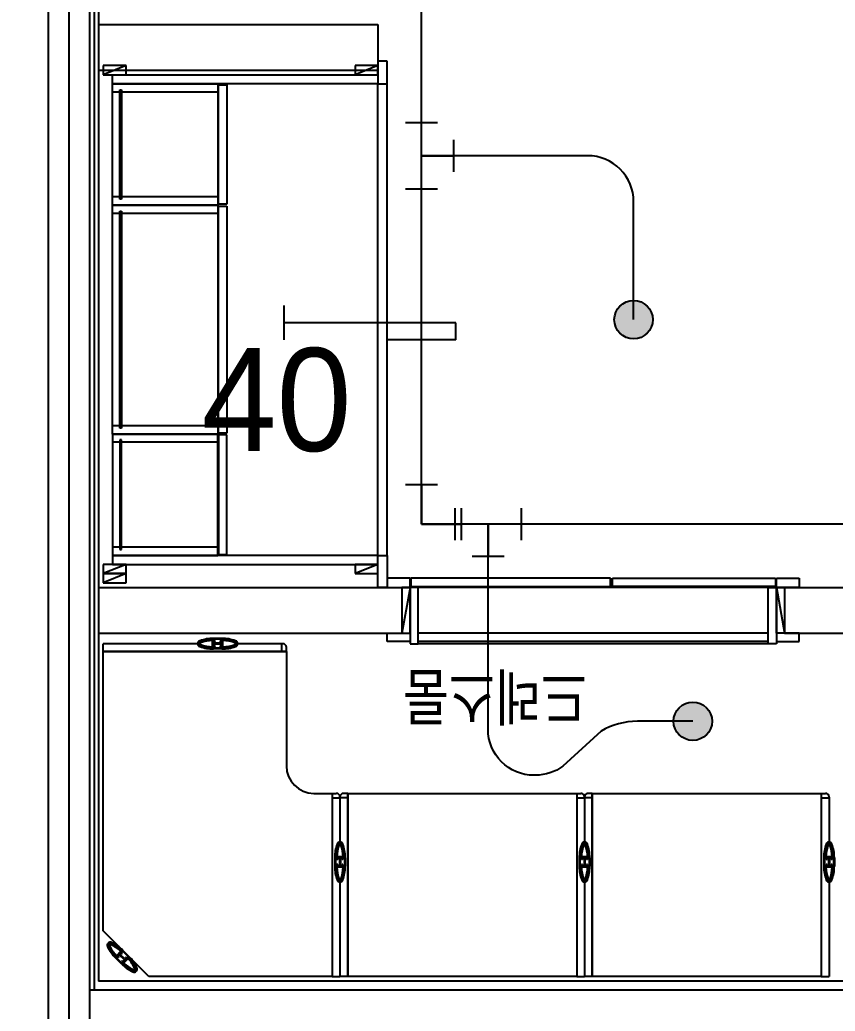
# Model space of a CAD drawing. Header units: millimetres. Extents: x 238075 to 303070, y -258150 to -205841.
# Drawn here: x 251441 to 253221, y -229777 to -227611 of the extents above; entities that cross this region are included whole.
import ezdxf
from ezdxf.enums import TextEntityAlignment as Align

# ---------------------------------------------------------------- set-up
doc = ezdxf.new("R2010")
doc.units = ezdxf.units.MM
doc.header["$LTSCALE"] = 200
for name, color, linetype in [('-소화(SP가지관)', 3, 'Continuous'), ('-소화(SP헤드하향)', 2, 'Continuous'), ('L4', 4, 'Continuous'), ('SP 후렉시블', 7, 'Continuous'), ('TEX', 3, 'Continuous'), ('아파트', 253, 'Continuous')]:
    doc.layers.add(name, color=color, linetype=linetype)
doc.styles.add('돋움', font='Dotum.ttf')
doc.styles.add('맑은고딕', font='malgun.ttf', dxfattribs={"width": 0.8})
doc.linetypes.add('BATTING', pattern='A,0.0001,-0.1,[134,ltypeshp.shx,S=0.1,R=0,X=-0.1,Y=0],-0.2,[134,ltypeshp.shx,S=0.1,R=180,X=0.1,Y=0],-0.1', length=0.4001)

# ---------------------------------------------------------------- blocks, each defined once
blk = doc.blocks.new('A$C39172136')
at = {"layer": '-소화(SP헤드하향)'}
blk.add_hatch(color=0, dxfattribs=at).paths.add_polyline_path([(0, -42, -1), (0, 42, -1)])
at = {"layer": '-소화(SP헤드하향)', "color": 0}
blk.add_circle((0, 0), 42, dxfattribs=at)
blk = doc.blocks.new('A$C78BA73EA')
for p, q in [((0.5, 5), (0.5, 0)), ((1, 5), (0.5, 5)), ((1, 5), (1, 3)), ((1, 3), (0.5, 3)), ((1, 0), (0, 0))]:
    blk.add_line(p, q)
blk = doc.blocks.new('A$C1978247E')
at = {"color": 0}
for p, q in [((-45.1, 90), (45.1, 90)), ((0, 0), (0, 90)), ((-93.8, -45.1), (-93.8, 45.1)), ((93.8, -45.1), (93.8, 45.1)), ((93.8, 0), (-93.8, 0))]:
    blk.add_line(p, q, dxfattribs=at)
blk = doc.blocks.new('A$C476E3A35')
at = {"color": 0}
for p, q in [((112.5, 45.1), (112.5, -45.1)), ((112.5, 0), (0, 0)), ((0, 0), (0, -113.2)), ((-45.1, -113.2), (45.1, -113.2))]:
    blk.add_line(p, q, dxfattribs=at)

msp = doc.modelspace()

# ---------------------------------------------------------------- linework, layer by layer
at = {"layer": '-소화(SP가지관)', "color": 2, "ltscale": 0.25}
for p, q in [((252317.6, -228713.3, 54985.4), (252317.6, -226581.2, 54985.4)), ((253610.5, -228713.3, 54985.4), (252317.6, -228713.3, 54985.4))]:
    msp.add_line(p, q, dxfattribs=at)
at = {"layer": '-소화(SP가지관)', "color": 6}
for p, q in [((252445.8, -227908.2, 54985.4), (252317.6, -227908.2, 54985.4)), ((252463, -229052.9, 54985.4), (252463, -228713.3, 54985.4))]:
    msp.add_line(p, q, dxfattribs=at)
at = {"layer": 'L4'}
for p, q in [((251502.6, -224311.2, 54985.4), (251502.6, -230461.2, 54985.4)), ((251547.6, -224681.2), (251547.6, -230461.2)), ((251592.6, -224681.2), (251592.6, -230371.2)), ((251602.6, -224691.2), (251602.6, -229731.2)), ((251612.6, -224701.2), (251612.6, -229711.2)), ((251612.6, -227621.2), (252222.6, -227621.2)), ((252222.6, -227621.2), (252222.6, -227721.2)), ((251672.6, -227711.2), (251622.6, -227731.2)), ((251672.6, -227711.2), (251622.6, -227711.2)), ((251622.6, -227711.2), (251622.6, -227731.2)), ((251672.6, -227731.2), (251672.6, -227711.2)), ((252222.6, -227711.2), (252172.6, -227731.2)), ((252222.6, -227711.2), (252172.6, -227711.2)), ((252172.6, -227711.2), (252172.6, -227731.2)), ((252222.6, -227701.2), (252222.6, -227751.2)), ((252242.6, -227701.2), (252222.6, -227701.2)), ((252222.6, -227731.2), (252222.6, -227711.2)), ((252242.6, -227751.2), (252242.6, -227701.2)), ((251612.6, -227721.2), (252222.6, -227721.2)), ((251622.6, -227731.2), (251672.6, -227731.2)), ((251642.6, -227751.2), (251642.6, -227731.2)), ((251642.6, -227731.2), (252222.6, -227731.2)), ((252172.6, -227731.2), (252222.6, -227731.2)), ((252222.6, -227731.2), (252222.6, -227751.2)), ((251642.6, -228016.2), (251642.6, -227751.2)), ((251642.6, -227751.2), (251872.6, -227751.2)), ((252222.6, -227751.2), (251642.6, -227751.2)), ((251872.6, -227751.2), (251872.6, -228016.2)), ((251874.6, -228014.2), (251874.6, -227753.2)), ((251874.6, -227753.2), (251892.6, -227753.2)), ((251892.6, -227753.2), (251892.6, -228014.2)), ((252222.6, -228781.2), (252222.6, -227751.2)), ((252222.6, -227751.2), (252242.6, -227751.2)), ((252242.6, -228781.2), (252242.6, -227751.2)), ((251872.6, -227769.2), (251642.6, -227769.2)), ((251658.6, -228003.2), (251658.6, -227764.2)), ((251658.6, -227764.2), (251662.6, -227764.2)), ((251662.6, -227764.2), (251662.6, -228003.2)), ((251872.6, -227998.2), (251642.6, -227998.2)), ((251872.6, -228016.2), (251642.6, -228016.2)), ((251642.6, -228516.2), (251642.6, -228016.2)), ((251642.6, -228016.2), (251872.6, -228016.2)), ((251662.6, -228003.2), (251658.6, -228003.2)), ((251872.6, -228016.2), (251872.6, -228516.2)), ((251892.6, -228014.2), (251874.6, -228014.2)), ((251874.6, -228514.2), (251874.6, -228018.2)), ((251874.6, -228018.2), (251892.6, -228018.2)), ((251892.6, -228018.2), (251892.6, -228514.2)), ((251872.6, -228034.2), (251642.6, -228034.2)), ((251658.6, -228029.2), (251662.6, -228029.2)), ((251658.6, -228503.2), (251658.6, -228029.2)), ((251662.6, -228029.2), (251662.6, -228503.2)), ((251872.6, -228498.2), (251642.6, -228498.2)), ((251642.6, -228516.2), (251872.6, -228516.2)), ((251872.6, -228516.2), (251642.6, -228516.2)), ((251642.6, -228516.2), (251642.6, -228781.2)), ((251662.6, -228503.2), (251658.6, -228503.2)), ((251872.6, -228781.2), (251872.6, -228516.2)), ((251892.6, -228514.2), (251874.6, -228514.2)), ((251892.6, -228518.2), (251874.6, -228518.2)), ((251874.6, -228518.2), (251874.6, -228779.2)), ((251892.6, -228779.2), (251892.6, -228518.2)), ((251872.6, -228534.2), (251642.6, -228534.2)), ((251662.6, -228529.2), (251658.6, -228529.2)), ((251658.6, -228529.2), (251658.6, -228768.2)), ((251662.6, -228768.2), (251662.6, -228529.2)), ((251872.6, -228763.2), (251642.6, -228763.2)), ((251658.6, -228768.2), (251662.6, -228768.2)), ((251642.6, -228781.2), (251872.6, -228781.2)), ((252222.6, -228781.2), (251642.6, -228781.2)), ((251642.6, -228781.2), (251642.6, -228801.2)), ((251874.6, -228779.2), (251892.6, -228779.2)), ((252222.6, -228801.2), (252222.6, -228781.2)), ((252222.6, -228851.2), (252222.6, -228781.2)), ((252222.6, -228781.2), (252242.6, -228781.2)), ((252242.6, -228781.2), (252242.6, -228851.2)), ((251672.6, -228801.2), (251622.6, -228821.2)), ((251672.6, -228801.2), (251622.6, -228801.2)), ((251622.6, -228801.2), (251622.6, -228821.2)), ((251672.6, -228821.2), (251622.6, -228841.2)), ((251672.6, -228821.2), (251622.6, -228821.2)), ((251622.6, -228821.2), (251622.6, -228841.2)), ((251622.6, -228821.2), (251672.6, -228821.2)), ((251642.6, -228801.2), (252222.6, -228801.2)), ((251672.6, -228821.2), (251672.6, -228801.2)), ((251672.6, -228841.2), (251672.6, -228821.2)), ((252222.6, -228801.2), (252172.6, -228821.2)), ((252222.6, -228801.2), (252172.6, -228801.2)), ((252172.6, -228801.2), (252172.6, -228821.2)), ((252172.6, -228821.2), (252222.6, -228821.2)), ((252222.6, -228821.2), (252222.6, -228801.2)), ((251622.6, -228841.2), (251672.6, -228841.2)), ((252292.6, -228831.2), (252242.6, -228831.2)), ((252242.6, -228831.2), (252242.6, -228851.2)), ((252292.6, -228851.2), (252292.6, -228831.2)), ((252730.6, -228831.2), (252294.7, -228831.2)), ((252294.7, -228831.2), (252294.7, -228849.2)), ((252730.6, -228849.2), (252730.6, -228831.2)), ((252732.6, -228851.2, 0), (252732.6, -228831.2, 0)), ((252734.6, -228849.2), (252734.6, -228831.2)), ((252734.6, -228831.2), (253090.6, -228831.2)), ((253090.6, -228831.2), (253090.6, -228849.2)), ((253092.6, -228831.2), (253142.6, -228831.2)), ((253092.6, -228851.2), (253092.6, -228831.2)), ((253142.6, -228831.2), (253142.6, -228851.2)), ((251612.6, -228851.2), (252274.6, -228851.2)), ((252242.6, -228851.2), (252222.6, -228851.2)), ((252242.6, -228851.2), (252292.6, -228851.2)), ((252292.6, -228851.2), (252274.6, -228951.2)), ((252292.6, -228851.2), (252274.6, -228851.2)), ((252274.6, -228851.2), (252274.6, -228951.2)), ((252310.6, -228851.2), (252292.6, -228851.2)), ((252292.6, -228851.2), (252292.6, -228974.2)), ((252292.6, -228951.2), (252292.6, -228851.2)), ((252294.7, -228849.2), (252730.6, -228849.2)), ((253074.6, -228851.2), (252310.6, -228851.2)), ((252310.6, -228974.2), (252310.6, -228851.2)), ((253090.6, -228849.2), (252734.6, -228849.2)), ((253074.6, -228851.2), (253092.6, -228851.2)), ((253074.6, -228974.2), (253074.6, -228851.2)), ((253092.6, -228851.2), (253110.6, -228951.2)), ((253092.6, -228851.2), (253092.6, -228974.2)), ((253092.6, -228851.2), (253110.6, -228851.2)), ((253092.6, -228951.2), (253092.6, -228851.2)), ((253142.6, -228851.2), (253092.6, -228851.2)), ((253110.6, -228851.2), (253242.6, -228851.2)), ((253110.6, -228851.2), (253110.6, -228951.2)), ((251612.6, -228951.2), (252274.6, -228951.2)), ((252242.6, -228969.2), (252242.6, -228951.2)), ((252242.6, -228951.2), (252292.6, -228951.2)), ((252274.6, -228951.2), (252292.6, -228951.2)), ((252292.6, -228951.2), (252292.6, -228969.2)), ((253074.6, -228951.2), (252310.6, -228951.2)), ((253142.6, -228951.2), (253092.6, -228951.2)), ((253092.6, -228951.2), (253092.6, -228969.2)), ((253110.6, -228951.2), (253092.6, -228951.2)), ((253110.6, -228951.2), (253242.6, -228951.2)), ((253142.6, -228969.2), (253142.6, -228951.2)), ((251861.4, -228981), (251861.4, -228967.4)), ((251881.9, -228962.7), (251863.4, -228962.7)), ((251881.9, -228964.2), (251863.4, -228964.2)), ((251863.4, -228966.2), (251863.4, -228967.7)), ((251867.2, -228967.7), (251863.4, -228967.7)), ((251863.4, -228973.2), (251863.4, -228969.7)), ((251866, -228973.2), (251863.4, -228973.2)), ((251866, -228973.2), (251863.4, -228973.2)), ((251866, -228972.7), (251866, -228973.2)), ((251867.2, -228972.7), (251866, -228972.7)), ((251866, -228972.7), (251866, -228973.2)), ((251867.2, -228972.7), (251866, -228972.7)), ((251867.2, -228969.7), (251867.2, -228967.7)), ((251867.2, -228972.7), (251867.2, -228973.2)), ((251867.2, -228972.7), (251867.2, -228973.2)), ((251878.1, -228973.2), (251867.2, -228973.2)), ((251872.7, -228975.2), (251872.7, -228973.2)), ((251878.1, -228969.7), (251878.1, -228967.7)), ((251878.1, -228967.7), (251881.9, -228967.7)), ((251878.1, -228972.7), (251878.1, -228973.2)), ((251878.1, -228972.7), (251879.3, -228972.7)), ((251878.2, -228972.7), (251878.2, -228973.2)), ((251878.2, -228972.7), (251879.4, -228972.7)), ((251879.3, -228972.7), (251879.3, -228973.2)), ((251879.3, -228973.2), (251881.9, -228973.2)), ((251879.4, -228972.7), (251879.4, -228973.2)), ((251879.4, -228973.2), (251881.9, -228973.2)), ((251881.9, -228966.2), (251881.9, -228967.7)), ((251881.9, -228973.2), (251881.9, -228969.7)), ((251883.9, -228981), (251883.9, -228967.4)), ((252292.6, -228969.2), (252242.6, -228969.2)), ((253074.6, -228969.2), (252310.6, -228969.2)), ((253092.6, -228969.2), (253142.6, -228969.2)), ((251830.7, -228974.2), (251622.6, -228974.2)), ((251622.6, -228991.2), (251622.6, -228974.2)), ((252022.6, -228991.2), (251622.6, -228991.2)), ((251622.6, -229601.2), (251622.6, -228991.2)), ((251622.6, -228991.2), (252022.6, -228991.2)), ((251832.7, -228974.2), (251829.2, -228974.2)), ((251863.4, -228978.7), (251863.4, -228975.2)), ((251866, -228975.2), (251863.4, -228975.2)), ((251867.2, -228980.7), (251863.4, -228980.7)), ((251863.4, -228980.7), (251863.4, -228982.2)), ((251863.4, -228982.2), (251863.4, -228980.7)), ((251881.9, -228984.2), (251863.4, -228984.2)), ((251881.9, -228985.7), (251863.4, -228985.7)), ((251866, -228975.7), (251866, -228975.2)), ((251866, -228975.7), (251866, -228975.2)), ((251867.2, -228975.7), (251866, -228975.7)), ((251867.2, -228975.7), (251866, -228975.7)), ((251867.2, -228975.7), (251867.2, -228975.2)), ((251867.2, -228975.7), (251867.2, -228975.2)), ((251878.2, -228975.2), (251867.2, -228975.2)), ((251867.2, -228980.7), (251867.2, -228978.7)), ((251878.1, -228975.7), (251878.1, -228975.2)), ((251878.1, -228975.7), (251879.3, -228975.7)), ((251878.1, -228980.7), (251878.1, -228978.7)), ((251878.1, -228980.7), (251881.9, -228980.7)), ((251878.2, -228975.7), (251878.2, -228975.2)), ((251878.2, -228975.7), (251879.4, -228975.7)), ((251879.3, -228975.7), (251879.3, -228975.2)), ((251879.4, -228975.7), (251879.4, -228975.2)), ((251879.4, -228975.2), (251881.9, -228975.2)), ((251881.9, -228978.7), (251881.9, -228975.2)), ((251881.9, -228980.7), (251881.9, -228982.2)), ((251881.9, -228982.2), (251881.9, -228980.7)), ((251916.2, -228974.2), (251912.7, -228974.2)), ((252014.7, -228974.2), (251914.7, -228974.2)), ((252012.6, -228991.2), (252012.6, -228974.2)), ((252022.6, -228991.2), (252022.6, -228982.2)), ((252022.6, -228991.2), (252022.6, -229241.2)), ((252292.6, -228974.2), (252310.6, -228974.2)), ((253074.6, -228974.2), (252310.6, -228974.2)), ((253092.6, -228974.2), (253074.6, -228974.2)), ((252082.6, -229301.2), (252122.6, -229301.2)), ((252122.6, -229301.2), (252131.6, -229301.2)), ((252122.6, -229301.2), (252122.6, -229701.2)), ((252122.6, -229301.2), (252122.6, -229701.2)), ((252122.6, -229311.2), (252139.6, -229311.2)), ((252139.6, -229309.2), (252139.6, -229409.2)), ((252139.6, -229309.2), (252139.6, -229409.2)), ((252156.6, -229311.2), (252139.6, -229311.2)), ((252156.6, -229301.2), (252147.6, -229301.2)), ((252156.6, -229701.2), (252156.6, -229301.2)), ((252156.6, -229301.2), (252656.6, -229301.2)), ((252156.6, -229301.2), (252156.6, -229701.2)), ((252656.6, -229301.2), (252656.6, -229701.2)), ((252656.6, -229301.2), (252665.6, -229301.2)), ((252656.6, -229301.2), (252656.6, -229701.2)), ((252656.6, -229311.2), (252673.6, -229311.2)), ((252673.6, -229309.2), (252673.6, -229409.2)), ((252673.6, -229309.2), (252673.6, -229409.2)), ((252690.6, -229311.2), (252673.6, -229311.2)), ((252690.6, -229301.2), (252681.6, -229301.2)), ((252690.6, -229701.2), (252690.6, -229301.2)), ((252690.6, -229301.2), (253190.6, -229301.2)), ((252690.6, -229301.2), (252690.6, -229701.2)), ((253190.6, -229301.2), (253190.6, -229701.2)), ((253190.6, -229301.2), (253199.6, -229301.2)), ((253190.6, -229301.2), (253190.6, -229701.2)), ((253190.6, -229311.2), (253207.6, -229311.2)), ((253207.6, -229309.2), (253207.6, -229409.2)), ((252139.6, -229407.7), (252139.6, -229411.2)), ((252673.6, -229407.7), (252673.6, -229411.2)), ((253207.6, -229407.7), (253207.6, -229411.2)), ((252128.1, -229442), (252128.1, -229460.4)), ((252129.6, -229442), (252129.6, -229460.4)), ((252131.6, -229442), (252133.1, -229442)), ((252146.4, -229440), (252132.8, -229440)), ((252133.1, -229445.7), (252133.1, -229442)), ((252135.1, -229445.7), (252133.1, -229445.7)), ((252138.6, -229442), (252135.1, -229442)), ((252138.1, -229444.5), (252138.6, -229444.5)), ((252138.1, -229445.7), (252138.1, -229444.5)), ((252138.1, -229444.5), (252138.6, -229444.5)), ((252138.1, -229445.7), (252138.1, -229444.5)), ((252138.1, -229445.7), (252138.6, -229445.7)), ((252138.1, -229445.7), (252138.6, -229445.7)), ((252138.6, -229444.5), (252138.6, -229442)), ((252138.6, -229444.5), (252138.6, -229442)), ((252138.6, -229445.7), (252138.6, -229456.7)), ((252144.1, -229441.9), (252140.6, -229441.9)), ((252140.6, -229444.5), (252140.6, -229441.9)), ((252141.1, -229444.5), (252140.6, -229444.5)), ((252141.1, -229444.5), (252140.6, -229444.5)), ((252141.1, -229445.7), (252140.6, -229445.7)), ((252141.1, -229445.7), (252140.6, -229445.7)), ((252140.6, -229445.7), (252140.6, -229456.7)), ((252141.1, -229445.7), (252141.1, -229444.5)), ((252141.1, -229445.7), (252141.1, -229444.5)), ((252146.1, -229445.7), (252144.1, -229445.7)), ((252146.1, -229445.7), (252146.1, -229442)), ((252146.1, -229442), (252147.6, -229442)), ((252147.6, -229442), (252146.1, -229442)), ((252149.6, -229442), (252149.6, -229460.4)), ((252151.1, -229442), (252151.1, -229460.4)), ((252662.1, -229442), (252662.1, -229460.4)), ((252663.6, -229442), (252663.6, -229460.4)), ((252665.6, -229442), (252667.1, -229442)), ((252680.4, -229440), (252666.8, -229440)), ((252667.1, -229445.7), (252667.1, -229442)), ((252669.1, -229445.7), (252667.1, -229445.7)), ((252672.6, -229442), (252669.1, -229442)), ((252672.1, -229444.5), (252672.6, -229444.5)), ((252672.1, -229445.7), (252672.1, -229444.5)), ((252672.1, -229444.5), (252672.6, -229444.5)), ((252672.1, -229445.7), (252672.1, -229444.5)), ((252672.1, -229445.7), (252672.6, -229445.7)), ((252672.1, -229445.7), (252672.6, -229445.7)), ((252672.6, -229444.5), (252672.6, -229442)), ((252672.6, -229444.5), (252672.6, -229442)), ((252672.6, -229445.7), (252672.6, -229456.7)), ((252678.1, -229441.9), (252674.6, -229441.9)), ((252674.6, -229444.5), (252674.6, -229441.9)), ((252675.1, -229444.5), (252674.6, -229444.5)), ((252675.1, -229444.5), (252674.6, -229444.5)), ((252675.1, -229445.7), (252674.6, -229445.7)), ((252675.1, -229445.7), (252674.6, -229445.7)), ((252674.6, -229445.7), (252674.6, -229456.7)), ((252675.1, -229445.7), (252675.1, -229444.5)), ((252675.1, -229445.7), (252675.1, -229444.5)), ((252680.1, -229445.7), (252678.1, -229445.7)), ((252680.1, -229445.7), (252680.1, -229442)), ((252680.1, -229442), (252681.6, -229442)), ((252681.6, -229442), (252680.1, -229442)), ((252683.6, -229442), (252683.6, -229460.4)), ((252685.1, -229442), (252685.1, -229460.4)), ((253196.1, -229442), (253196.1, -229460.4)), ((253197.6, -229442), (253197.6, -229460.4)), ((253199.6, -229442), (253201.1, -229442)), ((253214.4, -229440), (253200.8, -229440)), ((253201.1, -229445.7), (253201.1, -229442)), ((253203.1, -229445.7), (253201.1, -229445.7)), ((253206.6, -229442), (253203.1, -229442)), ((253206.1, -229444.5), (253206.6, -229444.5)), ((253206.1, -229445.7), (253206.1, -229444.5)), ((253206.1, -229444.5), (253206.6, -229444.5)), ((253206.1, -229445.7), (253206.1, -229444.5)), ((253206.1, -229445.7), (253206.6, -229445.7)), ((253206.1, -229445.7), (253206.6, -229445.7)), ((253206.6, -229444.5), (253206.6, -229442)), ((253206.6, -229444.5), (253206.6, -229442)), ((253206.6, -229445.7), (253206.6, -229456.7)), ((253212.1, -229441.9), (253208.6, -229441.9)), ((253208.6, -229444.5), (253208.6, -229441.9)), ((253209.1, -229444.5), (253208.6, -229444.5)), ((253209.1, -229444.5), (253208.6, -229444.5)), ((253209.1, -229445.7), (253208.6, -229445.7)), ((253209.1, -229445.7), (253208.6, -229445.7)), ((253208.6, -229445.7), (253208.6, -229456.7)), ((253209.1, -229445.7), (253209.1, -229444.5)), ((253209.1, -229445.7), (253209.1, -229444.5)), ((253214.1, -229445.7), (253212.1, -229445.7)), ((253214.1, -229445.7), (253214.1, -229442)), ((253214.1, -229442), (253215.6, -229442)), ((253215.6, -229442), (253214.1, -229442)), ((253217.6, -229442), (253217.6, -229460.4)), ((253219.1, -229442), (253219.1, -229460.4)), ((252131.6, -229460.4), (252133.1, -229460.4)), ((252146.4, -229462.4), (252132.8, -229462.4)), ((252135.1, -229456.7), (252133.1, -229456.7)), ((252133.1, -229456.7), (252133.1, -229460.4)), ((252138.6, -229460.4), (252135.1, -229460.4)), ((252138.1, -229456.7), (252138.6, -229456.7)), ((252138.1, -229456.7), (252138.1, -229457.9)), ((252138.1, -229456.7), (252138.6, -229456.7)), ((252138.1, -229456.7), (252138.1, -229457.9)), ((252138.1, -229457.9), (252138.6, -229457.9)), ((252138.1, -229457.9), (252138.6, -229457.9)), ((252140.6, -229451.2), (252138.6, -229451.2)), ((252138.6, -229457.9), (252138.6, -229460.4)), ((252138.6, -229457.9), (252138.6, -229460.4)), ((252141.1, -229456.7), (252140.6, -229456.7)), ((252141.1, -229456.7), (252140.6, -229456.7)), ((252141.1, -229457.9), (252140.6, -229457.9)), ((252140.6, -229457.9), (252140.6, -229460.4)), ((252141.1, -229457.9), (252140.6, -229457.9)), ((252144.1, -229460.4), (252140.6, -229460.4)), ((252141.1, -229456.7), (252141.1, -229457.9)), ((252141.1, -229456.7), (252141.1, -229457.9)), ((252146.1, -229456.7), (252144.1, -229456.7)), ((252146.1, -229456.7), (252146.1, -229460.4)), ((252146.1, -229460.4), (252147.6, -229460.4)), ((252147.6, -229460.4), (252146.1, -229460.4)), ((252665.6, -229460.4), (252667.1, -229460.4)), ((252680.4, -229462.4), (252666.8, -229462.4)), ((252669.1, -229456.7), (252667.1, -229456.7)), ((252667.1, -229456.7), (252667.1, -229460.4)), ((252672.6, -229460.4), (252669.1, -229460.4)), ((252672.1, -229456.7), (252672.6, -229456.7)), ((252672.1, -229456.7), (252672.1, -229457.9)), ((252672.1, -229456.7), (252672.6, -229456.7)), ((252672.1, -229456.7), (252672.1, -229457.9)), ((252672.1, -229457.9), (252672.6, -229457.9)), ((252672.1, -229457.9), (252672.6, -229457.9)), ((252674.6, -229451.2), (252672.6, -229451.2)), ((252672.6, -229457.9), (252672.6, -229460.4)), ((252672.6, -229457.9), (252672.6, -229460.4)), ((252675.1, -229456.7), (252674.6, -229456.7)), ((252675.1, -229456.7), (252674.6, -229456.7)), ((252675.1, -229457.9), (252674.6, -229457.9)), ((252674.6, -229457.9), (252674.6, -229460.4)), ((252675.1, -229457.9), (252674.6, -229457.9)), ((252678.1, -229460.4), (252674.6, -229460.4)), ((252675.1, -229456.7), (252675.1, -229457.9)), ((252675.1, -229456.7), (252675.1, -229457.9)), ((252680.1, -229456.7), (252678.1, -229456.7)), ((252680.1, -229456.7), (252680.1, -229460.4)), ((252680.1, -229460.4), (252681.6, -229460.4)), ((252681.6, -229460.4), (252680.1, -229460.4)), ((253199.6, -229460.4), (253201.1, -229460.4)), ((253214.4, -229462.4), (253200.8, -229462.4)), ((253203.1, -229456.7), (253201.1, -229456.7)), ((253201.1, -229456.7), (253201.1, -229460.4)), ((253206.6, -229460.4), (253203.1, -229460.4)), ((253206.1, -229456.7), (253206.6, -229456.7)), ((253206.1, -229456.7), (253206.1, -229457.9)), ((253206.1, -229456.7), (253206.6, -229456.7)), ((253206.1, -229456.7), (253206.1, -229457.9)), ((253206.1, -229457.9), (253206.6, -229457.9)), ((253206.1, -229457.9), (253206.6, -229457.9)), ((253208.6, -229451.2), (253206.6, -229451.2)), ((253206.6, -229457.9), (253206.6, -229460.4)), ((253206.6, -229457.9), (253206.6, -229460.4)), ((253209.1, -229456.7), (253208.6, -229456.7)), ((253209.1, -229456.7), (253208.6, -229456.7)), ((253209.1, -229457.9), (253208.6, -229457.9)), ((253208.6, -229457.9), (253208.6, -229460.4)), ((253209.1, -229457.9), (253208.6, -229457.9)), ((253212.1, -229460.4), (253208.6, -229460.4)), ((253209.1, -229456.7), (253209.1, -229457.9)), ((253209.1, -229456.7), (253209.1, -229457.9)), ((253214.1, -229456.7), (253212.1, -229456.7)), ((253214.1, -229456.7), (253214.1, -229460.4)), ((253214.1, -229460.4), (253215.6, -229460.4)), ((253215.6, -229460.4), (253214.1, -229460.4)), ((252139.6, -229491.2), (252139.6, -229494.7)), ((252139.6, -229493.2), (252139.6, -229701.2)), ((252139.6, -229493.2), (252139.6, -229701.2)), ((252673.6, -229491.2), (252673.6, -229494.7)), ((252673.6, -229493.2), (252673.6, -229701.2)), ((252673.6, -229493.2), (252673.6, -229701.2)), ((253207.6, -229491.2), (253207.6, -229494.7)), ((253207.6, -229493.2), (253207.6, -229701.2)), ((251722.6, -229701.2), (251622.6, -229601.2)), ((251622.6, -229601.2), (251622.6, -229601.2)), ((251635.9, -229630.8), (251633.4, -229628.3)), ((251677.8, -229658.5), (251664.8, -229645.5)), ((251678.9, -229657.5), (251665.8, -229644.4)), ((251662.6, -229673.7), (251649.6, -229660.7)), ((251663.7, -229672.7), (251650.6, -229659.6)), ((251651.5, -229655.9), (251661.1, -229646.3)), ((251653.1, -229657.1), (251652, -229658.2)), ((251652, -229658.2), (251653.1, -229657.1)), ((251655.7, -229659.8), (251653.1, -229657.1)), ((251654.5, -229655.7), (251657, -229653.2)), ((251655.7, -229659.8), (251657.2, -229658.4)), ((251658.8, -229655), (251657, -229653.2)), ((251658.4, -229651.8), (251660.9, -229649.4)), ((251660.2, -229653.6), (251658.4, -229651.8)), ((251660.2, -229653.6), (251658.4, -229651.8)), ((251658.4, -229655.4), (251658.8, -229655)), ((251658.4, -229655.4), (251658.8, -229655)), ((251659.3, -229656.2), (251658.4, -229655.4)), ((251659.3, -229656.2), (251658.4, -229655.4)), ((251659.3, -229656.2), (251659.6, -229655.9)), ((251659.3, -229656.2), (251659.6, -229655.9)), ((251667.4, -229663.7), (251659.6, -229655.9)), ((251660.5, -229653.3), (251660.2, -229653.6)), ((251660.6, -229653.3), (251660.2, -229653.6)), ((251661.4, -229654.1), (251660.5, -229653.3)), ((251661.4, -229654.1), (251660.6, -229653.3)), ((251661.4, -229654.1), (251661, -229654.5)), ((251668.8, -229662.2), (251661, -229654.5)), ((251661.4, -229654.1), (251661.1, -229654.5)), ((251663.3, -229646.9), (251662.3, -229647.9)), ((251664.9, -229650.6), (251662.3, -229647.9)), ((251663.5, -229652), (251664.9, -229650.6)), ((251663.5, -229659.8), (251664.9, -229658.4)), ((251663.5, -229667.5), (251664.9, -229666.1)), ((251667, -229664), (251667.4, -229663.6)), ((251667, -229664), (251667.4, -229663.7)), ((251667, -229664), (251667.9, -229664.9)), ((251667, -229664), (251667.9, -229664.8)), ((251667.4, -229671.8), (251677, -229662.2)), ((251667.6, -229668.8), (251670.1, -229666.3)), ((251667.9, -229664.9), (251668.2, -229664.5)), ((251667.9, -229664.8), (251668.2, -229664.5)), ((251668.2, -229664.5), (251670.1, -229666.3)), ((251669.2, -229661.9), (251668.8, -229662.2)), ((251669.2, -229661.9), (251668.8, -229662.2)), ((251669.2, -229661.9), (251670, -229662.7)), ((251669.2, -229661.9), (251670, -229662.7)), ((251670, -229662.7), (251669.6, -229663.1)), ((251669.6, -229663.1), (251671.5, -229664.9)), ((251670, -229662.7), (251669.7, -229663.1)), ((251669.7, -229663.1), (251671.5, -229664.9)), ((251671.3, -229659.8), (251672.7, -229658.3)), ((251671.5, -229664.9), (251673.9, -229662.4)), ((251672.7, -229658.3), (251675.3, -229661)), ((251676.4, -229659.9), (251675.3, -229661)), ((251663.5, -229667.5), (251666.1, -229670.2)), ((251666.1, -229670.2), (251665.1, -229671.2)), ((251665.1, -229671.2), (251666.1, -229670.2)), ((251695, -229689.8), (251692.5, -229687.3)), ((252122.6, -229701.2), (251722.6, -229701.2)), ((252122.6, -229701.2), (252139.6, -229701.2)), ((252156.6, -229701.2), (252139.6, -229701.2)), ((252656.6, -229701.2), (252156.6, -229701.2)), ((252656.6, -229701.2), (252673.6, -229701.2)), ((252690.6, -229701.2), (252673.6, -229701.2)), ((253190.6, -229701.2), (252690.6, -229701.2)), ((253190.6, -229701.2), (253207.6, -229701.2)), ((253262.6, -229731.2), (251592.6, -229731.2)), ((251592.6, -229731.2), (251592.6, -229821.2)), ((253242.6, -229711.2), (251612.6, -229711.2))]:
    msp.add_line(p, q, dxfattribs=at)
at = {"layer": 'L4', "extrusion": (-4e-16, 0, -1)}
for p, q in [((251867.2, -228969.7), (251863.4, -228969.7)), ((251867.2, -228969.7), (251863.4, -228969.7)), ((251867.2, -228969.5), (251867.2, -228969.7)), ((251867.2, -228978.7), (251863.4, -228978.7)), ((251867.2, -228978.7), (251863.4, -228978.7))]:
    msp.add_line(p, q, dxfattribs=at)
at = {"layer": 'L4', "extrusion": (4e-16, 0, -1)}
for p, q in [((251878.1, -228969.5), (251878.1, -228969.7)), ((251878.1, -228969.7), (251881.9, -228969.7)), ((251878.2, -228969.7), (251881.9, -228969.7)), ((251878.1, -228978.7), (251881.9, -228978.7)), ((251878.2, -228978.7), (251881.9, -228978.7))]:
    msp.add_line(p, q, dxfattribs=at)
at = {"layer": 'L4', "extrusion": (0, 4e-16, -1)}
for p, q in [((252134.9, -229445.7), (252135.1, -229445.7)), ((252135.1, -229445.7), (252135.1, -229442)), ((252135.1, -229445.7), (252135.1, -229442)), ((252144.1, -229445.7), (252144.1, -229441.9)), ((252144.1, -229445.7), (252144.1, -229442)), ((252668.9, -229445.7), (252669.1, -229445.7)), ((252669.1, -229445.7), (252669.1, -229442)), ((252669.1, -229445.7), (252669.1, -229442)), ((252678.1, -229445.7), (252678.1, -229441.9)), ((252678.1, -229445.7), (252678.1, -229442)), ((253202.9, -229445.7), (253203.1, -229445.7)), ((253203.1, -229445.7), (253203.1, -229442)), ((253203.1, -229445.7), (253203.1, -229442)), ((253212.1, -229445.7), (253212.1, -229441.9)), ((253212.1, -229445.7), (253212.1, -229442))]:
    msp.add_line(p, q, dxfattribs=at)
at = {"layer": 'L4', "extrusion": (0, -4e-16, -1)}
for p, q in [((252134.9, -229456.7), (252135.1, -229456.7)), ((252135.1, -229456.7), (252135.1, -229460.4)), ((252135.1, -229456.7), (252135.1, -229460.4)), ((252144.1, -229456.7), (252144.1, -229460.4)), ((252144.1, -229456.7), (252144.1, -229460.4)), ((252668.9, -229456.7), (252669.1, -229456.7)), ((252669.1, -229456.7), (252669.1, -229460.4)), ((252669.1, -229456.7), (252669.1, -229460.4)), ((252678.1, -229456.7), (252678.1, -229460.4)), ((252678.1, -229456.7), (252678.1, -229460.4)), ((253202.9, -229456.7), (253203.1, -229456.7)), ((253203.1, -229456.7), (253203.1, -229460.4)), ((253203.1, -229456.7), (253203.1, -229460.4)), ((253212.1, -229456.7), (253212.1, -229460.4)), ((253212.1, -229456.7), (253212.1, -229460.4))]:
    msp.add_line(p, q, dxfattribs=at)
at = {"layer": 'L4', "extrusion": (-3e-16, 3e-16, -1)}
for p, q in [((251657.1, -229658.4), (251654.5, -229655.7)), ((251657.2, -229658.4), (251654.5, -229655.7)), ((251663.5, -229652), (251660.9, -229649.4)), ((251663.5, -229652), (251660.9, -229649.4)), ((251663.7, -229651.9), (251663.5, -229652))]:
    msp.add_line(p, q, dxfattribs=at)
at = {"layer": 'L4', "extrusion": (3e-16, -3e-16, -1)}
for p, q in [((251664.9, -229666.1), (251667.6, -229668.8)), ((251664.9, -229666.1), (251667.6, -229668.8)), ((251671.4, -229659.6), (251671.3, -229659.8)), ((251671.3, -229659.8), (251673.9, -229662.4)), ((251671.3, -229659.8), (251673.9, -229662.4))]:
    msp.add_line(p, q, dxfattribs=at)
at = {"layer": 'L4'}
for centre, radius, start, end in [((251835.7, -228974.2), 6.5, 108.6799, 180.0938), ((251835.7, -228974.2), 5, 113.828, 180.1277), ((251835.7, -228974.2), 3, 114.7251, 245.2749), ((251862.5, -229043.8), 81.1, 89.342, 110.9046), ((251862.5, -229043.8), 79.6, 89.3359, 111.2699), ((251835.7, -228974.2), 1.8, 115.7463, 244.2537), ((251862.6, -229044.2), 78, 89.4016, 111.1997), ((251862.6, -229044.2), 76.8, 90.8979, 111.1692), ((251862.6, -229044.2), 76.8, 90.8979, 111.1692), ((251882.9, -229043.8), 81.1, 69.1145, 90.6784), ((251882.9, -229043.8), 79.6, 68.7492, 90.6846), ((251882.7, -229044.2), 78, 68.8199, 90.6195), ((251882.7, -229044.2), 76.8, 68.8522, 89.125), ((251882.7, -229044.2), 76.8, 68.8522, 89.125), ((251909.6, -228974.2), 1.8, 295.7463, 64.2537), ((251909.7, -228974.2), 3, 294.7251, 65.2749), ((251909.7, -228974.2), 5, 359.8723, 66.172), ((251909.7, -228974.2), 6.5, 359.9062, 71.3201), ((251835.7, -228974.2), 6.5, 179.9062, 251.3201), ((251835.7, -228974.2), 5, 179.8723, 246.172), ((251862.5, -228904.6), 79.6, 248.7301, 270.6641), ((251862.5, -228904.6), 81.1, 249.0954, 270.658), ((251862.6, -228904.2), 78, 248.8003, 270.5984), ((251862.6, -228904.2), 76.8, 248.8308, 269.1021), ((251882.7, -228904.2), 78, 269.4226, 291.2193), ((251882.8, -228904.6), 79.6, 269.3564, 291.2891), ((251882.8, -228904.6), 81.1, 269.3625, 290.9237), ((251882.7, -228904.2), 76.8, 270.9208, 291.1905), ((251909.7, -228974.2), 5, 293.828, 0.1277), ((251909.7, -228974.2), 6.5, 288.6799, 0.0938), ((252014.6, -228982.2), 8, 0, 90), ((252082.6, -229241.2), 60, 180.0006, 270.0001), ((252131.6, -229309.2), 8, 0, 90), ((252147.6, -229309.2), 8, 90, 180), ((252665.6, -229309.2), 8, 0, 90), ((252681.6, -229309.2), 8, 90, 180), ((253199.6, -229309.2), 8, 0, 90), ((252209.2, -229441), 81.1, 159.1145, 180.6784), ((252209.2, -229441), 79.6, 158.7492, 180.6846), ((252209.6, -229441.1), 78, 158.8199, 180.6195), ((252209.6, -229441.1), 76.8, 158.8522, 179.125), ((252209.6, -229441.1), 76.8, 158.8522, 179.125), ((252139.6, -229414.2), 6.5, 89.9062, 161.3201), ((252139.6, -229414.2), 5, 89.8723, 156.172), ((252139.6, -229414.2), 3, 24.7251, 155.2749), ((252139.6, -229414.2), 1.8, 25.7463, 154.2537), ((252139.6, -229414.2), 6.5, 18.6799, 90.0938), ((252139.6, -229414.2), 5, 23.828, 90.1277), ((252069.6, -229441.2), 76.8, 0.9208, 21.1905), ((252069.6, -229441.2), 78, 359.4226, 21.2193), ((252070, -229441.1), 79.6, 359.3564, 21.2891), ((252070, -229441.1), 81.1, 359.3625, 20.9237), ((252743.2, -229441), 81.1, 159.1145, 180.6784), ((252743.2, -229441), 79.6, 158.7492, 180.6846), ((252743.6, -229441.1), 78, 158.8199, 180.6195), ((252743.6, -229441.1), 76.8, 158.8522, 179.125), ((252743.6, -229441.1), 76.8, 158.8522, 179.125), ((252673.6, -229414.2), 6.5, 89.9062, 161.3201), ((252673.6, -229414.2), 5, 89.8723, 156.172), ((252673.6, -229414.2), 3, 24.7251, 155.2749), ((252673.6, -229414.2), 1.8, 25.7463, 154.2537), ((252673.6, -229414.2), 6.5, 18.6799, 90.0938), ((252673.6, -229414.2), 5, 23.828, 90.1277), ((252603.6, -229441.2), 76.8, 0.9208, 21.1905), ((252603.6, -229441.2), 78, 359.4226, 21.2193), ((252604, -229441.1), 79.6, 359.3564, 21.2891), ((252604, -229441.1), 81.1, 359.3625, 20.9237), ((253277.2, -229441), 81.1, 159.1145, 180.6784), ((253277.2, -229441), 79.6, 158.7492, 180.6846), ((253277.6, -229441.1), 78, 158.8199, 180.6195), ((253277.6, -229441.1), 76.8, 158.8522, 179.125), ((253277.6, -229441.1), 76.8, 158.8522, 179.125), ((253207.6, -229414.2), 6.5, 89.9062, 161.3201), ((253207.6, -229414.2), 5, 89.8723, 156.172), ((253207.6, -229414.2), 3, 24.7251, 155.2749), ((253207.6, -229414.2), 1.8, 25.7463, 154.2537), ((253207.6, -229414.2), 6.5, 18.6799, 90.0938), ((253207.6, -229414.2), 5, 23.828, 90.1277), ((253137.6, -229441.2), 76.8, 0.9208, 21.1905), ((253137.6, -229441.2), 78, 359.4226, 21.2193), ((253138, -229441.1), 79.6, 359.3564, 21.2891), ((253138, -229441.1), 81.1, 359.3625, 20.9237), ((252209.2, -229461.4), 81.1, 179.342, 200.9046), ((252209.2, -229461.4), 79.6, 179.3359, 201.2699), ((252209.6, -229461.2), 78, 179.4016, 201.1997), ((252209.6, -229461.2), 76.8, 180.8979, 201.1692), ((252209.6, -229461.2), 76.8, 180.8979, 201.1692), ((252069.6, -229461.2), 76.8, 338.8308, 359.1021), ((252069.6, -229461.2), 78, 338.8003, 0.5984), ((252070, -229461.4), 79.6, 338.7301, 0.6641), ((252070, -229461.4), 81.1, 339.0954, 0.658), ((252743.2, -229461.4), 81.1, 179.342, 200.9046), ((252743.2, -229461.4), 79.6, 179.3359, 201.2699), ((252743.6, -229461.2), 78, 179.4016, 201.1997), ((252743.6, -229461.2), 76.8, 180.8979, 201.1692), ((252743.6, -229461.2), 76.8, 180.8979, 201.1692), ((252603.6, -229461.2), 76.8, 338.8308, 359.1021), ((252603.6, -229461.2), 78, 338.8003, 0.5984), ((252604, -229461.4), 79.6, 338.7301, 0.6641), ((252604, -229461.4), 81.1, 339.0954, 0.658), ((253277.2, -229461.4), 81.1, 179.342, 200.9046), ((253277.2, -229461.4), 79.6, 179.3359, 201.2699), ((253277.6, -229461.2), 78, 179.4016, 201.1997), ((253277.6, -229461.2), 76.8, 180.8979, 201.1692), ((253277.6, -229461.2), 76.8, 180.8979, 201.1692), ((253137.6, -229461.2), 76.8, 338.8308, 359.1021), ((253137.6, -229461.2), 78, 338.8003, 0.5984), ((253138, -229461.4), 79.6, 338.7301, 0.6641), ((253138, -229461.4), 81.1, 339.0954, 0.658), ((252139.6, -229488.2), 6.5, 198.6799, 270.0938), ((252139.6, -229488.2), 5, 203.828, 270.1277), ((252139.6, -229488.2), 3, 204.7251, 335.2749), ((252139.6, -229488.2), 1.8, 205.7463, 334.2537), ((252139.6, -229488.2), 5, 269.8723, 336.172), ((252139.6, -229488.2), 6.5, 269.9062, 341.3201), ((252673.6, -229488.2), 6.5, 198.6799, 270.0938), ((252673.6, -229488.2), 5, 203.828, 270.1277), ((252673.6, -229488.2), 3, 204.7251, 335.2749), ((252673.6, -229488.2), 1.8, 205.7463, 334.2537), ((252673.6, -229488.2), 5, 269.8723, 336.172), ((252673.6, -229488.2), 6.5, 269.9062, 341.3201), ((253207.6, -229488.2), 6.5, 198.6799, 270.0938), ((253207.6, -229488.2), 5, 203.828, 270.1277), ((253207.6, -229488.2), 3, 204.7251, 335.2749), ((253207.6, -229488.2), 1.8, 205.7463, 334.2537), ((253207.6, -229488.2), 5, 269.8723, 336.172), ((253207.6, -229488.2), 6.5, 269.9062, 341.3201), ((251638, -229632.9), 6.5, 134.9062, 206.3201), ((251706.2, -229602.7), 81.1, 204.0954, 225.658), ((251638, -229632.9), 5, 134.8723, 201.172), ((251638.1, -229632.9), 6.5, 63.6799, 135.0938), ((251706.2, -229602.7), 79.6, 203.7301, 225.6641), ((251638.1, -229632.9), 5, 68.828, 135.1277), ((251638.1, -229632.9), 3, 69.7251, 200.2749), ((251706.6, -229602.5), 78, 203.8003, 225.5984), ((251638.1, -229632.9), 1.8, 70.7463, 199.2537), ((251706.6, -229602.5), 76.8, 203.8308, 224.1021), ((251607.6, -229701.5), 76.8, 45.8979, 66.1692), ((251607.6, -229701.5), 76.8, 45.8979, 66.1692), ((251607.6, -229701.5), 78, 44.4016, 66.1997), ((251607.8, -229701.1), 79.6, 44.3359, 66.2699), ((251607.8, -229701.1), 81.1, 44.342, 65.9046), ((251621.8, -229715.7), 78, 23.8199, 45.6195), ((251621.9, -229715.7), 76.8, 23.8522, 44.125), ((251621.8, -229715.7), 76.8, 23.8522, 44.125), ((251622.2, -229715.5), 79.6, 23.7492, 45.6846), ((251622.2, -229715.5), 81.1, 24.1145, 45.6784), ((251720.6, -229617), 81.1, 224.3625, 245.9237), ((251720.6, -229617), 79.6, 224.3564, 246.2891), ((251720.8, -229616.6), 78, 224.4226, 246.2193), ((251720.8, -229616.6), 76.8, 225.9208, 246.1905), ((251690.4, -229685.2), 5, 248.828, 315.1277), ((251690.4, -229685.2), 3, 249.7251, 20.2749), ((251690.4, -229685.2), 1.8, 250.7463, 19.2537), ((251690.4, -229685.2), 5, 314.8723, 21.172), ((251690.4, -229685.2), 6.5, 314.9062, 26.3201), ((251690.4, -229685.2), 6.5, 243.6799, 315.0938)]:
    msp.add_arc(centre, radius, start, end, dxfattribs=at)
at = {"layer": 'SP 후렉시블', "linetype": 'BATTING', "ltscale": 5, "elevation": 54985.4}
for points in [[(252780.7, -228266.2), (252780.7, -228008.2, 0.414214), (252680.7, -227908.2), (252445.8, -227908.2), (252415.8, -227908.2)], [(252910.1, -229143.7), (252880.1, -229143.7), (252789.1, -229143.7, 0.132285), (252709.7, -229165.1), (252626.5, -229241.6, -0.162245), (252566.6, -229261.6), (252563, -229261.6, -0.414214), (252463, -229161.6), (252463, -229052.9), (252463, -229022.9)]]:
    msp.add_lwpolyline(points, format="xyb", dxfattribs=at)
at = {"layer": '아파트'}
msp.add_circle((263075.4, -230841.1, 54985.4), 25000, dxfattribs=at)

# ---------------------------------------------------------------- block references
at = {"layer": '-소화(SP가지관)', "color": 2, "ltscale": 0.25}
for name, p, xscale, yscale, zscale, rotation in [('A$C1978247E', (252317.6, -227908.2, 54985.4), 0.773119999980927, 0.773119999980927, 0.773119999980927, 270), ('A$C476E3A35', (252317.6, -228713.3, 54985.4), 0.7731199999823013, 0.7731199999823013, 0.7731199999823013, 89.99999999989912), ('A$C1978247E', (252463, -228713.3, 54985.4), -0.773119999980927, 0.773119999980927, 0.773119999980927, 180)]:
    msp.add_blockref(name, p, dxfattribs=dict(at, xscale=xscale, yscale=yscale, zscale=zscale, rotation=rotation))
at = {"layer": '-소화(SP헤드하향)', "ltscale": 0.2}
for p, rotation in [((252780.7, -228266.2, 54985.4), 89.99999999999999), ((252910.1, -229143.7, 54985.4), 180)]:
    msp.add_blockref('A$C39172136', p, dxfattribs=dict(at, rotation=rotation))
at = {"xscale": 75, "yscale": 75, "zscale": 75, "rotation": 270}
msp.add_blockref('A$C78BA73EA', (252017.6, -228235.7, 54985.4), dxfattribs=at)

# ---------------------------------------------------------------- texts
at = {"layer": 'L4', "style": '맑은고딕', "width": 0.8}
msp.add_text('드레스룸', height=100, rotation=180, dxfattribs=at).set_placement((252477.8, -229090.8), align=Align.MIDDLE_CENTER)
at = {"layer": 'TEX', "style": '돋움'}
msp.add_text('40', height=225, dxfattribs=at).set_placement((251837.5, -228553.3, 54985.4))

doc.saveas('drawing.dxf')
